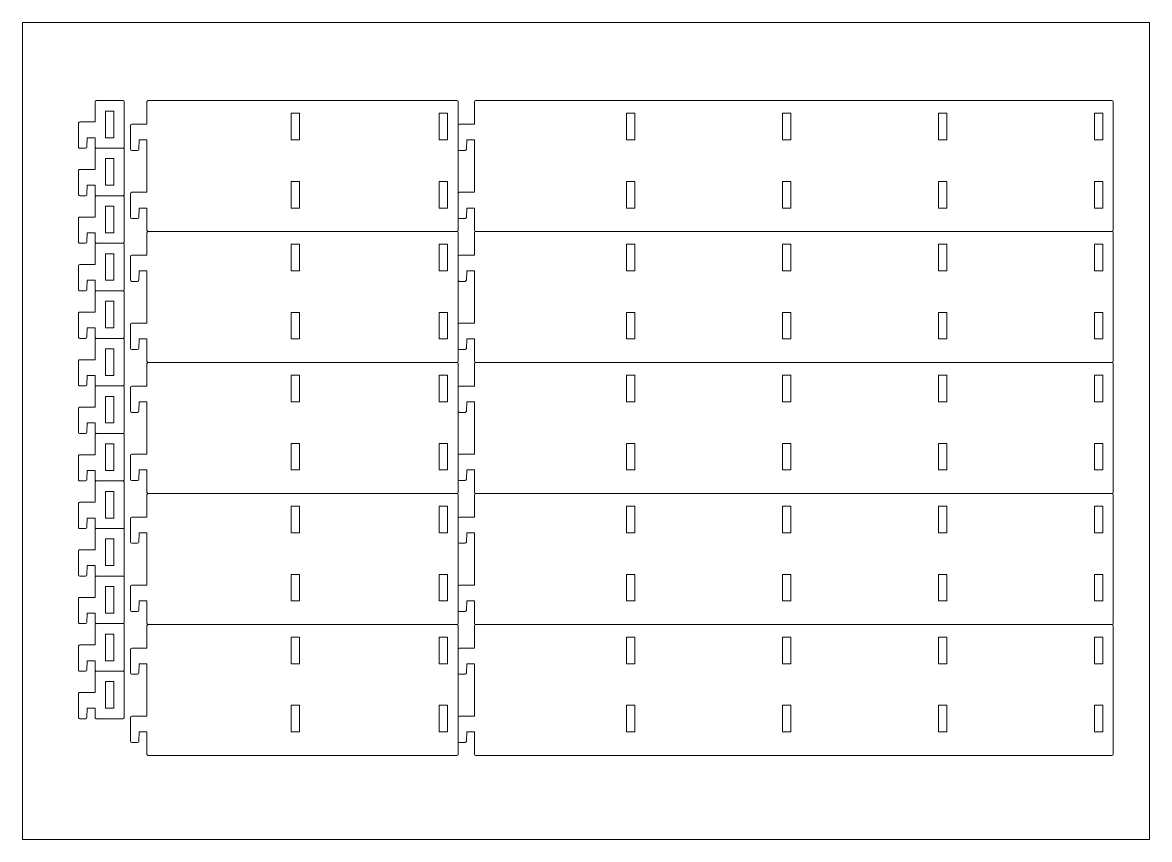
# Paper-space layout 'Layout1 (3)' of a CAD drawing. Header units: millimetres. Extents: x -21 to 839, y -38 to 586.
# The model-space entities are those that its viewports show. They can reach past a viewport. Long polylines and large blocks are cut down to what shows.
import ezdxf

# ---------------------------------------------------------------- set-up
doc = ezdxf.new("R2010")
doc.units = ezdxf.units.MM
doc.header["$LTSCALE"] = 0.05
doc.layers.add('Corte', color=1, linetype='Continuous', lineweight=5)

msp = doc.modelspace()

# ---------------------------------------------------------------- linework, layer by layer
at = {"layer": 'Corte', "linetype": 'Continuous', "lineweight": 5}
for p, q in [((13016.418, 7424.986), (13016.418, 7407.986)), ((13252.818, 7425.986), (13017.418, 7425.986)), ((13253.818, 7326.986), (13253.818, 7424.986)), ((13266.418, 7424.986), (13266.418, 7407.986)), ((13752.818, 7425.986), (13267.418, 7425.986)), ((13753.818, 7326.986), (13753.818, 7424.986)), ((13003.818, 7406.986), (13003.818, 7388.986)), ((13016.418, 7407.986), (13004.818, 7407.986)), ((13266.418, 7407.986), (13254.818, 7407.986)), ((13004.818, 7387.986), (13009.158, 7387.986)), ((13010.157, 7388.946), (13010.438, 7395.986)), ((13010.438, 7395.986), (13016.418, 7395.986)), ((13016.418, 7395.986), (13016.418, 7355.986)), ((13254.818, 7387.986), (13259.158, 7387.986)), ((13260.157, 7388.946), (13260.438, 7395.986)), ((13260.438, 7395.986), (13266.418, 7395.986)), ((13266.418, 7395.986), (13266.418, 7355.986)), ((13003.818, 7354.986), (13003.818, 7336.986)), ((13016.418, 7355.986), (13004.818, 7355.986)), ((13266.418, 7355.986), (13254.818, 7355.986)), ((13004.818, 7335.986), (13009.158, 7335.986)), ((13010.157, 7336.946), (13010.438, 7343.986)), ((13010.438, 7343.986), (13016.418, 7343.986)), ((13016.418, 7343.986), (13016.418, 7326.986)), ((13254.818, 7335.986), (13259.158, 7335.986)), ((13260.157, 7336.946), (13260.438, 7343.986)), ((13260.438, 7343.986), (13266.418, 7343.986)), ((13266.418, 7343.986), (13266.418, 7326.986)), ((13016.418, 7324.986), (13016.418, 7307.986)), ((13017.418, 7325.986), (13252.818, 7325.986)), ((13253.818, 7226.986), (13253.818, 7324.986)), ((13266.418, 7324.986), (13266.418, 7307.986)), ((13267.418, 7325.986), (13752.818, 7325.986)), ((13753.818, 7226.986), (13753.818, 7324.986)), ((13003.818, 7306.986), (13003.818, 7288.986)), ((13016.418, 7307.986), (13004.818, 7307.986)), ((13266.418, 7307.986), (13254.818, 7307.986)), ((13010.157, 7288.946), (13010.438, 7295.986)), ((13010.438, 7295.986), (13016.418, 7295.986)), ((13016.418, 7295.986), (13016.418, 7255.986)), ((13260.157, 7288.946), (13260.438, 7295.986)), ((13260.438, 7295.986), (13266.418, 7295.986)), ((13266.418, 7295.986), (13266.418, 7255.986)), ((13004.818, 7287.986), (13009.158, 7287.986)), ((13254.818, 7287.986), (13259.158, 7287.986)), ((13003.818, 7254.986), (13003.818, 7236.986)), ((13016.418, 7255.986), (13004.818, 7255.986)), ((13266.418, 7255.986), (13254.818, 7255.986)), ((13010.157, 7236.946), (13010.438, 7243.986)), ((13010.438, 7243.986), (13016.418, 7243.986)), ((13016.418, 7243.986), (13016.418, 7226.986)), ((13260.157, 7236.946), (13260.438, 7243.986)), ((13260.438, 7243.986), (13266.418, 7243.986)), ((13266.418, 7243.986), (13266.418, 7226.986)), ((13004.818, 7235.986), (13009.158, 7235.986)), ((13254.818, 7235.986), (13259.158, 7235.986)), ((13016.418, 7224.986), (13016.418, 7207.986)), ((13017.418, 7225.986), (13252.818, 7225.986)), ((13253.818, 7126.986), (13253.818, 7224.986)), ((13266.418, 7224.986), (13266.418, 7207.986)), ((13267.418, 7225.986), (13752.818, 7225.986)), ((13753.818, 7126.986), (13753.818, 7224.986)), ((13003.818, 7206.986), (13003.818, 7188.986)), ((13016.418, 7207.986), (13004.818, 7207.986)), ((13266.418, 7207.986), (13254.818, 7207.986)), ((13010.157, 7188.946), (13010.438, 7195.986)), ((13010.438, 7195.986), (13016.418, 7195.986)), ((13016.418, 7195.986), (13016.418, 7155.986)), ((13260.157, 7188.946), (13260.438, 7195.986)), ((13260.438, 7195.986), (13266.418, 7195.986)), ((13266.418, 7195.986), (13266.418, 7155.986)), ((13004.818, 7187.986), (13009.158, 7187.986)), ((13254.818, 7187.986), (13259.158, 7187.986)), ((13016.418, 7155.986), (13004.818, 7155.986)), ((13266.418, 7155.986), (13254.818, 7155.986)), ((13003.818, 7154.986), (13003.818, 7136.986)), ((13010.157, 7136.946), (13010.438, 7143.986)), ((13010.438, 7143.986), (13016.418, 7143.986)), ((13016.418, 7143.986), (13016.418, 7126.986)), ((13260.157, 7136.946), (13260.438, 7143.986)), ((13260.438, 7143.986), (13266.418, 7143.986)), ((13266.418, 7143.986), (13266.418, 7126.986)), ((13004.818, 7135.986), (13009.158, 7135.986)), ((13254.818, 7135.986), (13259.158, 7135.986)), ((13016.418, 7124.986), (13016.418, 7107.986)), ((13017.418, 7125.986), (13252.818, 7125.986)), ((13253.818, 7026.986), (13253.818, 7124.986)), ((13266.418, 7124.986), (13266.418, 7107.986)), ((13267.418, 7125.986), (13752.818, 7125.986)), ((13753.818, 7026.986), (13753.818, 7124.986)), ((13003.818, 7106.986), (13003.818, 7088.986)), ((13016.418, 7107.986), (13004.818, 7107.986)), ((13266.418, 7107.986), (13254.818, 7107.986)), ((13010.157, 7088.946), (13010.438, 7095.986)), ((13010.438, 7095.986), (13016.418, 7095.986)), ((13016.418, 7095.986), (13016.418, 7055.986)), ((13260.157, 7088.946), (13260.438, 7095.986)), ((13260.438, 7095.986), (13266.418, 7095.986)), ((13266.418, 7095.986), (13266.418, 7055.986)), ((13004.818, 7087.986), (13009.158, 7087.986)), ((13254.818, 7087.986), (13259.158, 7087.986)), ((13003.818, 7054.986), (13003.818, 7036.986)), ((13016.418, 7055.986), (13004.818, 7055.986)), ((13266.418, 7055.986), (13254.818, 7055.986)), ((13010.157, 7036.946), (13010.438, 7043.986)), ((13010.438, 7043.986), (13016.418, 7043.986)), ((13016.418, 7043.986), (13016.418, 7026.986)), ((13260.157, 7036.946), (13260.438, 7043.986)), ((13260.438, 7043.986), (13266.418, 7043.986)), ((13266.418, 7043.986), (13266.418, 7026.986)), ((13004.818, 7035.986), (13009.158, 7035.986)), ((13254.818, 7035.986), (13259.158, 7035.986)), ((13016.418, 7024.986), (13016.418, 7007.986)), ((13017.418, 7025.986), (13252.818, 7025.986)), ((13253.818, 6926.986), (13253.818, 7024.986)), ((13266.418, 7024.986), (13266.418, 7007.986)), ((13267.418, 7025.986), (13752.818, 7025.986)), ((13753.818, 6926.986), (13753.818, 7024.986)), ((13003.818, 7006.986), (13003.818, 6988.986)), ((13016.418, 7007.986), (13004.818, 7007.986)), ((13266.418, 7007.986), (13254.818, 7007.986)), ((13010.157, 6988.946), (13010.438, 6995.986)), ((13010.438, 6995.986), (13016.418, 6995.986)), ((13016.418, 6995.986), (13016.418, 6955.986)), ((13260.157, 6988.946), (13260.438, 6995.986)), ((13260.438, 6995.986), (13266.418, 6995.986)), ((13266.418, 6995.986), (13266.418, 6955.986)), ((13004.818, 6987.986), (13009.158, 6987.986)), ((13254.818, 6987.986), (13259.158, 6987.986)), ((13003.818, 6954.986), (13003.818, 6936.986)), ((13016.418, 6955.986), (13004.818, 6955.986)), ((13266.418, 6955.986), (13254.818, 6955.986)), ((13010.157, 6936.946), (13010.438, 6943.986)), ((13010.438, 6943.986), (13016.418, 6943.986)), ((13016.418, 6943.986), (13016.418, 6926.986)), ((13260.157, 6936.946), (13260.438, 6943.986)), ((13260.438, 6943.986), (13266.418, 6943.986)), ((13266.418, 6943.986), (13266.418, 6926.986)), ((13004.818, 6935.986), (13009.158, 6935.986)), ((13254.818, 6935.986), (13259.158, 6935.986)), ((13017.418, 6925.986), (13252.818, 6925.986)), ((13267.418, 6925.986), (13752.818, 6925.986))]:
    msp.add_line(p, q, dxfattribs=at)
for points in [[(12999.068, 7390.686), (12999.068, 7424.986, 0.4142136), (12998.068, 7425.986), (12977.768, 7425.986, 0.4142136), (12976.768, 7424.986), (12976.768, 7409.686), (12965.168, 7409.686, 0.4142136), (12964.168, 7408.686), (12964.168, 7390.686, 0.4142136), (12965.168, 7389.686), (12969.508, 7389.686, 0.402552), (12970.507, 7390.646), (12970.788, 7397.686), (12976.768, 7397.686), (12976.768, 7390.686, 0.4142136), (12977.768, 7389.686), (12998.068, 7389.686, 0.4142136)], [(12999.068, 7354.386), (12999.068, 7388.686, 0.4142136), (12998.068, 7389.686), (12977.768, 7389.686, 0.4142136), (12976.768, 7388.686), (12976.768, 7373.386), (12965.168, 7373.386, 0.4142136), (12964.168, 7372.386), (12964.168, 7354.386, 0.4142136), (12965.168, 7353.386), (12969.508, 7353.386, 0.402552), (12970.507, 7354.346), (12970.788, 7361.386), (12976.768, 7361.386), (12976.768, 7354.386, 0.4142136), (12977.768, 7353.386), (12998.068, 7353.386, 0.4142136)], [(12999.068, 7318.086), (12999.068, 7352.386, 0.4142136), (12998.068, 7353.386), (12977.768, 7353.386, 0.4142136), (12976.768, 7352.386), (12976.768, 7337.086), (12965.168, 7337.086, 0.4142136), (12964.168, 7336.086), (12964.168, 7318.086, 0.4142136), (12965.168, 7317.086), (12969.508, 7317.086, 0.402552), (12970.507, 7318.046), (12970.788, 7325.086), (12976.768, 7325.086), (12976.768, 7318.086, 0.4142136), (12977.768, 7317.086), (12998.068, 7317.086, 0.4142136)], [(12999.068, 7281.786), (12999.068, 7316.086, 0.4142136), (12998.068, 7317.086), (12977.768, 7317.086, 0.4142136), (12976.768, 7316.086), (12976.768, 7300.786), (12965.168, 7300.786, 0.4142136), (12964.168, 7299.786), (12964.168, 7281.786, 0.4142136), (12965.168, 7280.786), (12969.508, 7280.786, 0.402552), (12970.507, 7281.746), (12970.788, 7288.786), (12976.768, 7288.786), (12976.768, 7281.786, 0.4142136), (12977.768, 7280.786), (12998.068, 7280.786, 0.4142136)], [(12999.068, 7245.486), (12999.068, 7279.786, 0.4142136), (12998.068, 7280.786), (12977.768, 7280.786, 0.4142136), (12976.768, 7279.786), (12976.768, 7264.486), (12965.168, 7264.486, 0.4142136), (12964.168, 7263.486), (12964.168, 7245.486, 0.4142136), (12965.168, 7244.486), (12969.508, 7244.486, 0.402552), (12970.507, 7245.446), (12970.788, 7252.486), (12976.768, 7252.486), (12976.768, 7245.486, 0.4142136), (12977.768, 7244.486), (12998.068, 7244.486, 0.4142136)], [(12999.068, 7209.186), (12999.068, 7243.486, 0.4142136), (12998.068, 7244.486), (12977.768, 7244.486, 0.4142136), (12976.768, 7243.486), (12976.768, 7228.186), (12965.168, 7228.186, 0.4142136), (12964.168, 7227.186), (12964.168, 7209.186, 0.4142136), (12965.168, 7208.186), (12969.508, 7208.186, 0.402552), (12970.507, 7209.146), (12970.788, 7216.186), (12976.768, 7216.186), (12976.768, 7209.186, 0.4142136), (12977.768, 7208.186), (12998.068, 7208.186, 0.4142136)], [(12999.068, 7172.886), (12999.068, 7207.186, 0.4142136), (12998.068, 7208.186), (12977.768, 7208.186, 0.4142136), (12976.768, 7207.186), (12976.768, 7191.886), (12965.168, 7191.886, 0.4142136), (12964.168, 7190.886), (12964.168, 7172.886, 0.4142136), (12965.168, 7171.886), (12969.508, 7171.886, 0.402552), (12970.507, 7172.846), (12970.788, 7179.886), (12976.768, 7179.886), (12976.768, 7172.886, 0.4142136), (12977.768, 7171.886), (12998.068, 7171.886, 0.4142136)], [(12999.068, 7136.586), (12999.068, 7170.886, 0.4142136), (12998.068, 7171.886), (12977.768, 7171.886, 0.4142136), (12976.768, 7170.886), (12976.768, 7155.586), (12965.168, 7155.586, 0.4142136), (12964.168, 7154.586), (12964.168, 7136.586, 0.4142136), (12965.168, 7135.586), (12969.508, 7135.586, 0.402552), (12970.507, 7136.546), (12970.788, 7143.586), (12976.768, 7143.586), (12976.768, 7136.586, 0.4142136), (12977.768, 7135.586), (12998.068, 7135.586, 0.4142136)], [(12999.068, 7100.286), (12999.068, 7134.586, 0.4142136), (12998.068, 7135.586), (12977.768, 7135.586, 0.4142136), (12976.768, 7134.586), (12976.768, 7119.286), (12965.168, 7119.286, 0.4142136), (12964.168, 7118.286), (12964.168, 7100.286, 0.4142136), (12965.168, 7099.286), (12969.508, 7099.286, 0.402552), (12970.507, 7100.246), (12970.788, 7107.286), (12976.768, 7107.286), (12976.768, 7100.286, 0.4142136), (12977.768, 7099.286), (12998.068, 7099.286, 0.4142136)], [(12999.068, 7063.986), (12999.068, 7098.286, 0.4142136), (12998.068, 7099.286), (12977.768, 7099.286, 0.4142136), (12976.768, 7098.286), (12976.768, 7082.986), (12965.168, 7082.986, 0.4142136), (12964.168, 7081.986), (12964.168, 7063.986, 0.4142136), (12965.168, 7062.986), (12969.508, 7062.986, 0.402552), (12970.507, 7063.946), (12970.788, 7070.986), (12976.768, 7070.986), (12976.768, 7063.986, 0.4142136), (12977.768, 7062.986), (12998.068, 7062.986, 0.4142136)], [(12999.068, 7027.686), (12999.068, 7061.986, 0.4142136), (12998.068, 7062.986), (12977.768, 7062.986, 0.4142136), (12976.768, 7061.986), (12976.768, 7046.686), (12965.168, 7046.686, 0.4142136), (12964.168, 7045.686), (12964.168, 7027.686, 0.4142136), (12965.168, 7026.686), (12969.508, 7026.686, 0.402552), (12970.507, 7027.646), (12970.788, 7034.686), (12976.768, 7034.686), (12976.768, 7027.686, 0.4142136), (12977.768, 7026.686), (12998.068, 7026.686, 0.4142136)], [(12999.068, 6991.386), (12999.068, 7025.686, 0.4142136), (12998.068, 7026.686), (12977.768, 7026.686, 0.4142136), (12976.768, 7025.686), (12976.768, 7010.386), (12965.168, 7010.386, 0.4142136), (12964.168, 7009.386), (12964.168, 6991.386, 0.4142136), (12965.168, 6990.386), (12969.508, 6990.386, 0.402552), (12970.507, 6991.346), (12970.788, 6998.386), (12976.768, 6998.386), (12976.768, 6991.386, 0.4142136), (12977.768, 6990.386), (12998.068, 6990.386, 0.4142136)], [(12999.068, 6955.086), (12999.068, 6989.386, 0.4142136), (12998.068, 6990.386), (12977.768, 6990.386, 0.4142136), (12976.768, 6989.386), (12976.768, 6974.086), (12965.168, 6974.086, 0.4142136), (12964.168, 6973.086), (12964.168, 6955.086, 0.4142136), (12965.168, 6954.086), (12969.508, 6954.086, 0.402552), (12970.507, 6955.046), (12970.788, 6962.086), (12976.768, 6962.086), (12976.768, 6955.086, 0.4142136), (12977.768, 6954.086), (12998.068, 6954.086, 0.4142136)]]:
    msp.add_lwpolyline(points, format="xyb", close=True, dxfattribs=at)
for points in [[(12984.768, 7397.686), (12984.768, 7417.986), (12991.068, 7417.986), (12991.068, 7397.686)], [(13126.393, 7395.986), (13126.393, 7416.286), (13132.693, 7416.286), (13132.693, 7395.986)], [(13239.518, 7395.986), (13239.518, 7416.286), (13245.818, 7416.286), (13245.818, 7395.986)], [(13382.331, 7395.986), (13382.331, 7416.286), (13388.631, 7416.286), (13388.631, 7395.986)], [(13501.393, 7395.986), (13501.393, 7416.286), (13507.693, 7416.286), (13507.693, 7395.986)], [(13620.456, 7395.986), (13620.456, 7416.286), (13626.756, 7416.286), (13626.756, 7395.986)], [(13739.518, 7395.986), (13739.518, 7416.286), (13745.818, 7416.286), (13745.818, 7395.986)], [(12984.768, 7361.386), (12984.768, 7381.686), (12991.068, 7381.686), (12991.068, 7361.386)], [(13126.393, 7343.986), (13126.393, 7364.286), (13132.693, 7364.286), (13132.693, 7343.986)], [(13239.518, 7343.986), (13239.518, 7364.286), (13245.818, 7364.286), (13245.818, 7343.986)], [(13382.331, 7343.986), (13382.331, 7364.286), (13388.631, 7364.286), (13388.631, 7343.986)], [(13501.393, 7343.986), (13501.393, 7364.286), (13507.693, 7364.286), (13507.693, 7343.986)], [(13620.456, 7343.986), (13620.456, 7364.286), (13626.756, 7364.286), (13626.756, 7343.986)], [(13739.518, 7343.986), (13739.518, 7364.286), (13745.818, 7364.286), (13745.818, 7343.986)], [(12984.768, 7325.086), (12984.768, 7345.386), (12991.068, 7345.386), (12991.068, 7325.086)], [(13126.393, 7295.986), (13126.393, 7316.286), (13132.693, 7316.286), (13132.693, 7295.986)], [(13239.518, 7295.986), (13239.518, 7316.286), (13245.818, 7316.286), (13245.818, 7295.986)], [(13382.331, 7295.986), (13382.331, 7316.286), (13388.631, 7316.286), (13388.631, 7295.986)], [(13501.393, 7295.986), (13501.393, 7316.286), (13507.693, 7316.286), (13507.693, 7295.986)], [(13620.456, 7295.986), (13620.456, 7316.286), (13626.756, 7316.286), (13626.756, 7295.986)], [(13739.518, 7295.986), (13739.518, 7316.286), (13745.818, 7316.286), (13745.818, 7295.986)], [(12984.768, 7288.786), (12984.768, 7309.086), (12991.068, 7309.086), (12991.068, 7288.786)], [(12984.768, 7252.486), (12984.768, 7272.786), (12991.068, 7272.786), (12991.068, 7252.486)], [(13126.393, 7243.986), (13126.393, 7264.286), (13132.693, 7264.286), (13132.693, 7243.986)], [(13239.518, 7243.986), (13239.518, 7264.286), (13245.818, 7264.286), (13245.818, 7243.986)], [(13382.331, 7243.986), (13382.331, 7264.286), (13388.631, 7264.286), (13388.631, 7243.986)], [(13501.393, 7243.986), (13501.393, 7264.286), (13507.693, 7264.286), (13507.693, 7243.986)], [(13620.456, 7243.986), (13620.456, 7264.286), (13626.756, 7264.286), (13626.756, 7243.986)], [(13739.518, 7243.986), (13739.518, 7264.286), (13745.818, 7264.286), (13745.818, 7243.986)], [(12984.768, 7216.186), (12984.768, 7236.486), (12991.068, 7236.486), (12991.068, 7216.186)], [(13126.393, 7195.986), (13126.393, 7216.286), (13132.693, 7216.286), (13132.693, 7195.986)], [(13239.518, 7195.986), (13239.518, 7216.286), (13245.818, 7216.286), (13245.818, 7195.986)], [(13382.331, 7195.986), (13382.331, 7216.286), (13388.631, 7216.286), (13388.631, 7195.986)], [(13501.393, 7195.986), (13501.393, 7216.286), (13507.693, 7216.286), (13507.693, 7195.986)], [(13620.456, 7195.986), (13620.456, 7216.286), (13626.756, 7216.286), (13626.756, 7195.986)], [(13739.518, 7195.986), (13739.518, 7216.286), (13745.818, 7216.286), (13745.818, 7195.986)], [(12984.768, 7179.886), (12984.768, 7200.186), (12991.068, 7200.186), (12991.068, 7179.886)], [(13126.393, 7143.986), (13126.393, 7164.286), (13132.693, 7164.286), (13132.693, 7143.986)], [(13239.518, 7143.986), (13239.518, 7164.286), (13245.818, 7164.286), (13245.818, 7143.986)], [(13382.331, 7143.986), (13382.331, 7164.286), (13388.631, 7164.286), (13388.631, 7143.986)], [(13501.393, 7143.986), (13501.393, 7164.286), (13507.693, 7164.286), (13507.693, 7143.986)], [(13620.456, 7143.986), (13620.456, 7164.286), (13626.756, 7164.286), (13626.756, 7143.986)], [(13739.518, 7143.986), (13739.518, 7164.286), (13745.818, 7164.286), (13745.818, 7143.986)], [(12984.768, 7143.586), (12984.768, 7163.886), (12991.068, 7163.886), (12991.068, 7143.586)], [(12984.768, 7107.286), (12984.768, 7127.586), (12991.068, 7127.586), (12991.068, 7107.286)], [(13126.393, 7095.986), (13126.393, 7116.286), (13132.693, 7116.286), (13132.693, 7095.986)], [(13239.518, 7095.986), (13239.518, 7116.286), (13245.818, 7116.286), (13245.818, 7095.986)], [(13382.331, 7095.986), (13382.331, 7116.286), (13388.631, 7116.286), (13388.631, 7095.986)], [(13501.393, 7095.986), (13501.393, 7116.286), (13507.693, 7116.286), (13507.693, 7095.986)], [(13620.456, 7095.986), (13620.456, 7116.286), (13626.756, 7116.286), (13626.756, 7095.986)], [(13739.518, 7095.986), (13739.518, 7116.286), (13745.818, 7116.286), (13745.818, 7095.986)], [(12984.768, 7070.986), (12984.768, 7091.286), (12991.068, 7091.286), (12991.068, 7070.986)], [(13126.393, 7043.986), (13126.393, 7064.286), (13132.693, 7064.286), (13132.693, 7043.986)], [(13239.518, 7043.986), (13239.518, 7064.286), (13245.818, 7064.286), (13245.818, 7043.986)], [(13382.331, 7043.986), (13382.331, 7064.286), (13388.631, 7064.286), (13388.631, 7043.986)], [(13501.393, 7043.986), (13501.393, 7064.286), (13507.693, 7064.286), (13507.693, 7043.986)], [(13620.456, 7043.986), (13620.456, 7064.286), (13626.756, 7064.286), (13626.756, 7043.986)], [(13739.518, 7043.986), (13739.518, 7064.286), (13745.818, 7064.286), (13745.818, 7043.986)], [(12984.768, 7034.686), (12984.768, 7054.986), (12991.068, 7054.986), (12991.068, 7034.686)], [(12984.768, 6998.386), (12984.768, 7018.686), (12991.068, 7018.686), (12991.068, 6998.386)], [(13126.393, 6995.986), (13126.393, 7016.286), (13132.693, 7016.286), (13132.693, 6995.986)], [(13239.518, 6995.986), (13239.518, 7016.286), (13245.818, 7016.286), (13245.818, 6995.986)], [(13382.331, 6995.986), (13382.331, 7016.286), (13388.631, 7016.286), (13388.631, 6995.986)], [(13501.393, 6995.986), (13501.393, 7016.286), (13507.693, 7016.286), (13507.693, 6995.986)], [(13620.456, 6995.986), (13620.456, 7016.286), (13626.756, 7016.286), (13626.756, 6995.986)], [(13739.518, 6995.986), (13739.518, 7016.286), (13745.818, 7016.286), (13745.818, 6995.986)], [(12984.768, 6962.086), (12984.768, 6982.386), (12991.068, 6982.386), (12991.068, 6962.086)], [(13126.393, 6943.986), (13126.393, 6964.286), (13132.693, 6964.286), (13132.693, 6943.986)], [(13239.518, 6943.986), (13239.518, 6964.286), (13245.818, 6964.286), (13245.818, 6943.986)], [(13382.331, 6943.986), (13382.331, 6964.286), (13388.631, 6964.286), (13388.631, 6943.986)], [(13501.393, 6943.986), (13501.393, 6964.286), (13507.693, 6964.286), (13507.693, 6943.986)], [(13620.456, 6943.986), (13620.456, 6964.286), (13626.756, 6964.286), (13626.756, 6943.986)], [(13739.518, 6943.986), (13739.518, 6964.286), (13745.818, 6964.286), (13745.818, 6943.986)]]:
    msp.add_lwpolyline(points, close=True, dxfattribs=at)
for centre, start, end in [((13017.418, 7424.986), 90, 180), ((13252.818, 7424.986), 0, 90), ((13267.418, 7424.986), 90, 180), ((13752.818, 7424.986), 0, 90), ((13004.818, 7406.986), 90, 180), ((13254.818, 7406.986), 90, 180), ((13004.818, 7388.986), 180, 270), ((13009.158, 7388.986), 270, 357.70939), ((13254.818, 7388.986), 180, 270), ((13259.158, 7388.986), 270, 357.70939), ((13004.818, 7354.986), 90, 180), ((13254.818, 7354.986), 90, 180), ((13004.818, 7336.986), 180, 270), ((13009.158, 7336.986), 270, 357.70939), ((13254.818, 7336.986), 180, 270), ((13259.158, 7336.986), 270, 357.70939), ((13017.418, 7326.986), 180, 270), ((13017.418, 7324.986), 90, 180), ((13252.818, 7326.986), 270, 0), ((13252.818, 7324.986), 0, 90), ((13267.418, 7326.986), 180, 270), ((13267.418, 7324.986), 90, 180), ((13752.818, 7326.986), 270, 0), ((13752.818, 7324.986), 0, 90), ((13004.818, 7306.986), 90, 180), ((13254.818, 7306.986), 90, 180), ((13004.818, 7288.986), 180, 270), ((13009.158, 7288.986), 270, 357.70939), ((13254.818, 7288.986), 180, 270), ((13259.158, 7288.986), 270, 357.70939), ((13004.818, 7254.986), 90, 180), ((13254.818, 7254.986), 90, 180), ((13004.818, 7236.986), 180, 270), ((13009.158, 7236.986), 270, 357.70939), ((13254.818, 7236.986), 180, 270), ((13259.158, 7236.986), 270, 357.70939), ((13017.418, 7226.986), 180, 270), ((13017.418, 7224.986), 90, 180), ((13252.818, 7226.986), 270, 0), ((13252.818, 7224.986), 0, 90), ((13267.418, 7226.986), 180, 270), ((13267.418, 7224.986), 90, 180), ((13752.818, 7226.986), 270, 0), ((13752.818, 7224.986), 0, 90), ((13004.818, 7206.986), 90, 180), ((13254.818, 7206.986), 90, 180), ((13004.818, 7188.986), 180, 270), ((13009.158, 7188.986), 270, 357.70939), ((13254.818, 7188.986), 180, 270), ((13259.158, 7188.986), 270, 357.70939), ((13004.818, 7154.986), 90, 180), ((13254.818, 7154.986), 90, 180), ((13004.818, 7136.986), 180, 270), ((13009.158, 7136.986), 270, 357.70939), ((13254.818, 7136.986), 180, 270), ((13259.158, 7136.986), 270, 357.70939), ((13017.418, 7126.986), 180, 270), ((13017.418, 7124.986), 90, 180), ((13252.818, 7126.986), 270, 0), ((13252.818, 7124.986), 0, 90), ((13267.418, 7126.986), 180, 270), ((13267.418, 7124.986), 90, 180), ((13752.818, 7126.986), 270, 0), ((13752.818, 7124.986), 0, 90), ((13004.818, 7106.986), 90, 180), ((13254.818, 7106.986), 90, 180), ((13004.818, 7088.986), 180, 270), ((13009.158, 7088.986), 270, 357.70939), ((13254.818, 7088.986), 180, 270), ((13259.158, 7088.986), 270, 357.70939), ((13004.818, 7054.986), 90, 180), ((13254.818, 7054.986), 90, 180), ((13004.818, 7036.986), 180, 270), ((13009.158, 7036.986), 270, 357.70939), ((13254.818, 7036.986), 180, 270), ((13259.158, 7036.986), 270, 357.70939), ((13017.418, 7026.986), 180, 270), ((13252.818, 7026.986), 270, 0), ((13267.418, 7026.986), 180, 270), ((13752.818, 7026.986), 270, 0), ((13017.418, 7024.986), 90, 180), ((13252.818, 7024.986), 0, 90), ((13267.418, 7024.986), 90, 180), ((13752.818, 7024.986), 0, 90), ((13004.818, 7006.986), 90, 180), ((13254.818, 7006.986), 90, 180), ((13004.818, 6988.986), 180, 270), ((13009.158, 6988.986), 270, 357.70939), ((13254.818, 6988.986), 180, 270), ((13259.158, 6988.986), 270, 357.70939), ((13004.818, 6954.986), 90, 180), ((13254.818, 6954.986), 90, 180), ((13004.818, 6936.986), 180, 270), ((13009.158, 6936.986), 270, 357.70939), ((13254.818, 6936.986), 180, 270), ((13259.158, 6936.986), 270, 357.70939), ((13017.418, 6926.986), 180, 270), ((13252.818, 6926.986), 270, 0), ((13267.418, 6926.986), 180, 270), ((13752.818, 6926.986), 270, 0)]:
    msp.add_arc(centre, 1, start, end, dxfattribs=at)

psp = doc.layouts.new('Layout1 (3)')

# ---------------------------------------------------------------- viewports
at = {"layer": 'Corte', "color": 1, "linetype": 'Continuous', "lineweight": 5}
psp.add_viewport(center=(409.18, 274.13), size=(860.01, 623.7353), view_center_point=(13351.46, 7173.737), view_height=623.73529, dxfattribs=at)

doc.saveas('drawing.dxf')
